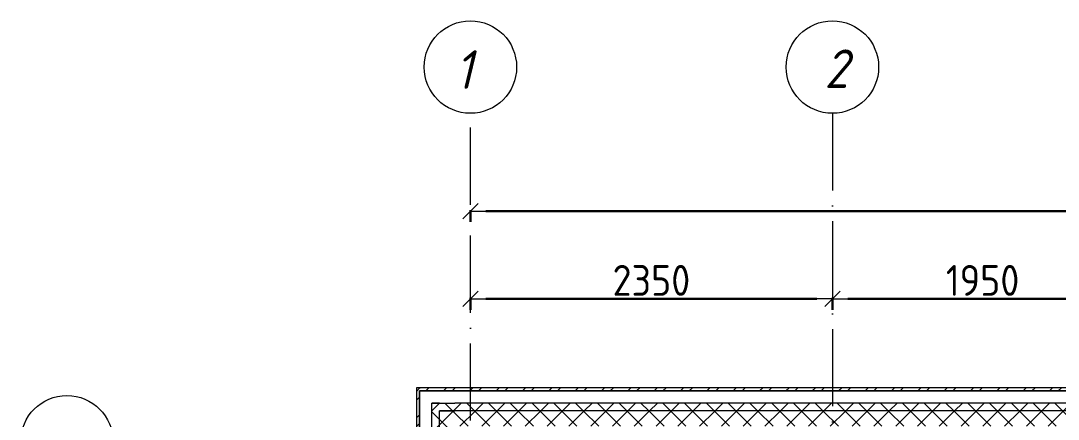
# Model space of a CAD drawing. Header units: millimetres. Extents: x -17017 to 628417, y -109036 to 199237.
# Drawn here: x -12989 to -6254, y -56619 to -54035 of the extents above; entities that cross this region are included whole.
import ezdxf

# ---------------------------------------------------------------- set-up
doc = ezdxf.new("R2010")
doc.units = ezdxf.units.MM
doc.linetypes.add('50_200_ШТРИХ_1Т_ш5_п1_п1_', pattern=[700, 500, -100, 0, -100])
for name, color, linetype, lineweight in [('0-1', 7, 'Continuous', 5), ('Общие ребра', 7, 'Continuous', 9), ('Оси', 7, 'Continuous', 9), ('Оси-1', 7, 'Continuous', 20), ('Оси-2', 7, '50_200_ШТРИХ_1Т_ш5_п1_п1_', 9), ('Размеры', 7, 'Continuous', 15), ('Стены-1', 7, 'Continuous', 13), ('стяжа', 7, 'Continuous', 30), ('Штриховка разреза-1', 7, 'Continuous', 9)]:
    doc.layers.add(name, color=color, linetype=linetype, lineweight=lineweight)
doc.styles.add('ISOCPEUR_I_1', font='isocpeui.ttf', dxfattribs={"width": 0.85, "height": 2.5})
doc.styles.add('СПДС', font='isocpeur.ttf', dxfattribs={"width": 0.9})
doc.dimstyles.new('Размера А3', dxfattribs={"dimtxt": 200, "dimasz": 100, "dimexe": 70, "dimexo": 100, "dimgap": 20, "dimtad": 1, "dimdec": 0, "dimrnd": 10, "dimzin": 0, "dimdsep": 46, "dimtxsty": 'СПДС', "dimblk": 'ARROWHEAD_6', "dimcen": 1, "dimclrd": 256, "dimclre": 256, "dimclrt": 256, "dimazin": 0, "dimtfac": 1, "dimtdec": 0, "dimtmove": 2, "dimatfit": 3, "dimfxl": 1, "dimtolj": 1, "dimtzin": 0, "dimarcsym": 0})
pattern_1 = [(45, (0, 0), (-70.71068, 70.71068), []), (135, (0, 0), (-70.71068, -70.71068), [])]
pattern_2 = [(45, (0, 0), (-85.53659, 85.53659), []), (45, (57.02, 0), (-85.53659, 85.53659), [])]

# ---------------------------------------------------------------- blocks, each defined once
blk = doc.blocks.new('Ось сетки - Круг_Ø6_00__ISO-2_5_0_9K_-16731441-АИ2_02_План отделки стен 2-го этажа _Часть 2_')
at = {"layer": 'Оси-1'}
blk.add_circle((0, 0), 3, dxfattribs=at)
blk = doc.blocks.new('ARROWHEAD_6')
at = {"color": 0, "linetype": 'Continuous'}
for p, q in [((0, 0), (-1, 0)), ((-0.5, -0.5), (0.5, 0.5))]:
    blk.add_line(p, q, dxfattribs=at)
blk = doc.blocks.new('*D663')
at = {"layer": 'Defpoints', "color": 0, "transparency": 16777216}
for p in [(-10070.1, -55732.8), (-7720.1, -55732.8), (-7720.1, -55838.9)]:
    blk.add_point(p, dxfattribs=at)
at = {"layer": 'Размеры', "lineweight": -2, "transparency": 16777216}
for p, q in [((-10070.1, -55832.8), (-10070.1, -55908.9)), ((-9970.1, -55838.9), (-7820.1, -55838.9)), ((-7720.1, -55832.8), (-7720.1, -55908.9))]:
    blk.add_line(p, q, dxfattribs=at)
at = {"layer": 'Размеры', "lineweight": -2, "transparency": 16777216, "xscale": 100, "yscale": 100, "zscale": 100, "rotation": 180}
blk.add_blockref('ARROWHEAD_6', (-10070.1, -55838.9), dxfattribs=at)
at = {"layer": 'Размеры', "lineweight": -2, "transparency": 16777216, "xscale": 100, "yscale": 100, "zscale": 100}
blk.add_blockref('ARROWHEAD_6', (-7720.1, -55838.9), dxfattribs=at)
at = {"layer": 'Размеры', "transparency": 16777216, "insert": (-8895.1, -55718.9), "char_height": 200, "width": 2.488, "attachment_point": 5, "style": 'СПДС'}
blk.add_mtext('\\A1;2350', dxfattribs=at)
blk = doc.blocks.new('*D664')
at = {"layer": 'Defpoints', "color": 0, "transparency": 16777216}
for p in [(-7720.1, -55732.8), (-5770.1, -55732.8), (-5770.1, -55838.9)]:
    blk.add_point(p, dxfattribs=at)
at = {"layer": 'Размеры', "lineweight": -2, "transparency": 16777216}
for p, q in [((-7720.1, -55832.8), (-7720.1, -55908.9)), ((-7620.1, -55838.9), (-5870.1, -55838.9)), ((-5770.1, -55832.8), (-5770.1, -55908.9))]:
    blk.add_line(p, q, dxfattribs=at)
at = {"layer": 'Размеры', "lineweight": -2, "transparency": 16777216, "xscale": 100, "yscale": 100, "zscale": 100, "rotation": 180}
blk.add_blockref('ARROWHEAD_6', (-7720.1, -55838.9), dxfattribs=at)
at = {"layer": 'Размеры', "lineweight": -2, "transparency": 16777216, "xscale": 100, "yscale": 100, "zscale": 100}
blk.add_blockref('ARROWHEAD_6', (-5770.1, -55838.9), dxfattribs=at)
at = {"layer": 'Размеры', "transparency": 16777216, "insert": (-6745.1, -55718.9), "char_height": 200, "width": 2.3, "attachment_point": 5, "style": 'СПДС'}
blk.add_mtext('\\A1;1950', dxfattribs=at)
blk = doc.blocks.new('*D672')
at = {"layer": 'Defpoints', "color": 0, "transparency": 16777216}
for p in [(-10070.1, -55163.3), (15729.9, -55163.3), (15729.9, -55269.3)]:
    blk.add_point(p, dxfattribs=at)
at = {"layer": 'Размеры', "lineweight": -2, "transparency": 16777216}
for p, q in [((-10070.1, -55263.3), (-10070.1, -55339.3)), ((-9970.1, -55269.3), (15629.9, -55269.3)), ((15729.9, -55263.3), (15729.9, -55339.3))]:
    blk.add_line(p, q, dxfattribs=at)
at = {"layer": 'Размеры', "lineweight": -2, "transparency": 16777216, "xscale": 100, "yscale": 100, "zscale": 100, "rotation": 180}
blk.add_blockref('ARROWHEAD_6', (-10070.1, -55269.3), dxfattribs=at)
at = {"layer": 'Размеры', "lineweight": -2, "transparency": 16777216, "xscale": 100, "yscale": 100, "zscale": 100}
blk.add_blockref('ARROWHEAD_6', (15729.9, -55269.3), dxfattribs=at)
at = {"layer": 'Размеры', "transparency": 16777216, "insert": (2829.9, -55149.3), "char_height": 200, "width": 3.111, "attachment_point": 5, "style": 'СПДС'}
blk.add_mtext('\\A1;25800', dxfattribs=at)
blk = doc.blocks.new('0125-Р-ОО-Ш2-АР-о_23_10_2024_rvt-1-АИ2_02_План отделки стен 2-го этажа _Часть 2_')
at = {"layer": 'Штриховка разреза-1'}
h = blk.add_hatch(dxfattribs=at)
h.set_pattern_fill('FP_80', color=256, style=0, pattern_type=2)
h.set_pattern_definition(pattern_2)
h.paths.add_polyline_path([(-330, 33880), (-330, 34900), (-350, 34900), (-350, 33880)], flags=0)
h.paths.add_polyline_path([(-330, 36700), (-330, 37825), (-350, 37825), (-350, 36700)], flags=0)
h.paths.add_polyline_path([(-330, 39625), (-330, 40750), (-350, 40750), (-350, 39625)], flags=0)
h.paths.add_polyline_path([(-330, 45550), (-330, 46750), (-350, 46750), (-350, 45550)], flags=0)
h.paths.add_polyline_path([(-350, 48550), (-330, 48550), (-330, 49800), (-350, 49800), (-350, 49467)], flags=0)
h = blk.add_hatch(dxfattribs=at)
h.set_pattern_fill('FP_80', color=256, style=0, pattern_type=2)
h.set_pattern_definition(pattern_2)
h.paths.add_polyline_path([(26130, 49780), (26130, 49800), (17950, 49800), (17950, 49780), (23915, 49780)], flags=0)
h.paths.add_polyline_path([(16950, 49780), (16950, 49800), (15750, 49800), (15750, 49780), (16459.1, 49780)], flags=0)
h.paths.add_polyline_path([(7950, 49780), (7950, 49800), (-330, 49800), (-330, 49780), (7139.2, 49780)], flags=0)
h = blk.add_hatch(dxfattribs=at)
h.set_pattern_fill('FP_81', color=256, style=0, pattern_type=2)
h.set_pattern_definition(pattern_1)
h.paths.add_polyline_path([(-200, 34050), (-200, 34900), (-250, 34900), (-250, 34050)], flags=0)
h.paths.add_polyline_path([(-200, 36700), (-200, 37825), (-250, 37825), (-250, 36700)], flags=0)
h.paths.add_polyline_path([(-200, 39625), (-200, 40750), (-250, 40750), (-250, 39625)], flags=0)
h.paths.add_polyline_path([(-200, 45550), (-200, 46750), (-250, 46750), (-250, 45550)], flags=0)
h.paths.add_polyline_path([(-200, 48550), (-200, 49700), (-250, 49700), (-250, 48550)], flags=0)
h = blk.add_hatch(dxfattribs=at)
h.set_pattern_fill('FP_81', color=256, style=0, pattern_type=2)
h.set_pattern_definition(pattern_1)
h.paths.add_polyline_path([(26000, 49650), (26050, 49650), (26050, 49700), (17950, 49700), (17950, 49650), (23915, 49650)], flags=0)
h.paths.add_polyline_path([(16950, 49650), (16950, 49700), (15750, 49700), (15750, 49650), (16459.1, 49650)], flags=0)
h.paths.add_polyline_path([(7950, 49650), (7950, 49700), (-200, 49700), (-200, 49650), (7139.2, 49650)], flags=0)
h = blk.add_hatch(dxfattribs=at)
h.set_pattern_fill('FP_81', color=256, style=0, pattern_type=2)
h.set_pattern_definition(pattern_1)
h.paths.add_polyline_path([(-100, 34050), (-100, 34825), (-106, 34825), (-106, 34900), (-200, 34900), (-200, 34050)], flags=0)
h.paths.add_polyline_path([(-106, 36700), (-106, 36775), (-100, 36775), (-100, 37750), (-106, 37750), (-106, 37825), (-200, 37825), (-200, 36700)], flags=0)
h.paths.add_polyline_path([(-200, 39625), (-106, 39625), (-106, 39700), (-100, 39700), (-100, 40675), (-106, 40675), (-106, 40750), (-200, 40750), (-200, 39631)], flags=0)
h.paths.add_polyline_path([(-100, 45550), (-100, 46675), (-106, 46675), (-106, 46750), (-200, 46750), (-200, 45550)], flags=0)
h.paths.add_polyline_path([(-106, 48550), (-106, 48625), (-100, 48625), (-100, 49650), (-200, 49650), (-200, 48550)], flags=0)
h = blk.add_hatch(dxfattribs=at)
h.set_pattern_fill('FP_81', color=256, style=0, pattern_type=2)
h.set_pattern_definition(pattern_1)
h.paths.add_polyline_path([(25900, 49550), (26000, 49550), (26000, 49650), (17950, 49650), (17950, 49550), (23915, 49550)], flags=0)
h.paths.add_polyline_path([(16950, 49550), (16950, 49650), (15750, 49650), (15750, 49556), (15825, 49556), (15825, 49550), (16459.1, 49550)], flags=0)
h.paths.add_polyline_path([(7950, 49550), (7950, 49650), (-100, 49650), (-100, 49550), (7450, 49550)], flags=0)
at = {"layer": 'Общие ребра'}
for p, q in [((-330, 49780), (-330, 48550)), ((-330, 48550), (-330, 49780)), ((-100, 49780), (-250, 49780)), ((-250, 49700), (-200, 49700)), ((-250, 48550), (-250, 49700)), ((-200, 49700), (-250, 49700)), ((-200, 49700), (-100, 49700)), ((-200, 49650), (-100, 49650)), ((-100, 49650), (-200, 49650)), ((-200, 48550), (-200, 49650)), ((7950, 49700), (-100, 49700)), ((7950, 49650), (-100, 49650))]:
    blk.add_line(p, q, dxfattribs=at)
at = {"layer": 'Стены-1'}
for p, q in [((-350, 49800), (-350, 48550)), ((-330, 49800), (-350, 49800)), ((7950, 49800), (-330, 49800)), ((-250, 49780), (-330, 49780)), ((-330, 49780), (7950, 49780)), ((-100, 49780), (-250, 49780)), ((7950, 49780), (-100, 49780))]:
    blk.add_line(p, q, dxfattribs=at)
blk = doc.blocks.new('2ч2эт')
at = {"layer": '0-1'}
blk.add_blockref('0125-Р-ОО-Ш2-АР-о_23_10_2024_rvt-1-АИ2_02_План отделки стен 2-го этажа _Часть 2_', (-10070.1, -106215.3), dxfattribs=at)
blk = doc.blocks.new('ось2эт')
at = {"layer": 'Оси-2'}
for p, q in [((-10070.1, -108435.9), (-10070.1, -54635.1)), ((-7720.1, -54635.1), (-7720.1, -108435.9))]:
    blk.add_line(p, q, dxfattribs=at)
at = {"layer": 'Оси-1', "xscale": 99.99999999999993, "yscale": 99.99999999999993, "zscale": 99.99999999999993}
blk.add_blockref('Ось сетки - Круг_Ø6_00__ISO-2_5_0_9K_-16731441-АИ2_02_План отделки стен 2-го этажа _Часть 2_', (-10070.1, -54335.1), dxfattribs=at)
for p, rotation in [((-7720.1, -54335.1), 180), ((-12688.8, -56765.3), 89.9999999999998)]:
    blk.add_blockref('Ось сетки - Круг_Ø6_00__ISO-2_5_0_9K_-16731441-АИ2_02_План отделки стен 2-го этажа _Часть 2_', p, dxfattribs=dict(at, rotation=rotation))
at = {"layer": 'Оси', "char_height": 250, "attachment_point": 1, "style": 'ISOCPEUR_I_1'}
for s, insert, width in [('\\fISOCPEUR|b0|i1|c204|p34|;\\W.9;1', (-10167.9, -54226.3), 144.304), ('\\fISOCPEUR|b0|i1|c204|p34|;\\W.9;2', (-7771.2, -54221.1), 202.025)]:
    blk.add_mtext(s, dxfattribs=dict(at, insert=insert, width=width))
at = {"layer": 'Размеры'}
for base, p1, p2, picture, middle in [((15729.9, -55269.3), (-10070.1, -55163.3), (15729.9, -55163.3), '*D672', (2829.9, -55149.3)), ((-7720.1, -55838.9), (-10070.1, -55732.8), (-7720.1, -55732.8), '*D663', (-8895.1, -55718.9)), ((-5770.1, -55838.9), (-7720.1, -55732.8), (-5770.1, -55732.8), '*D664', (-6745.1, -55718.9))]:
    dim = blk.add_linear_dim(base=base, p1=p1, p2=p2, dimstyle='Размера А3', dxfattribs=at)
    dim.commit()
    dim.dimension.update_dxf_attribs({"geometry": picture, "text_midpoint": middle})

msp = doc.modelspace()

# ---------------------------------------------------------------- block references
at = {"layer": 'стяжа'}
for name in ['ось2эт', '2ч2эт']:
    msp.add_blockref(name, (0, 0), dxfattribs=at)

doc.saveas('drawing.dxf')
